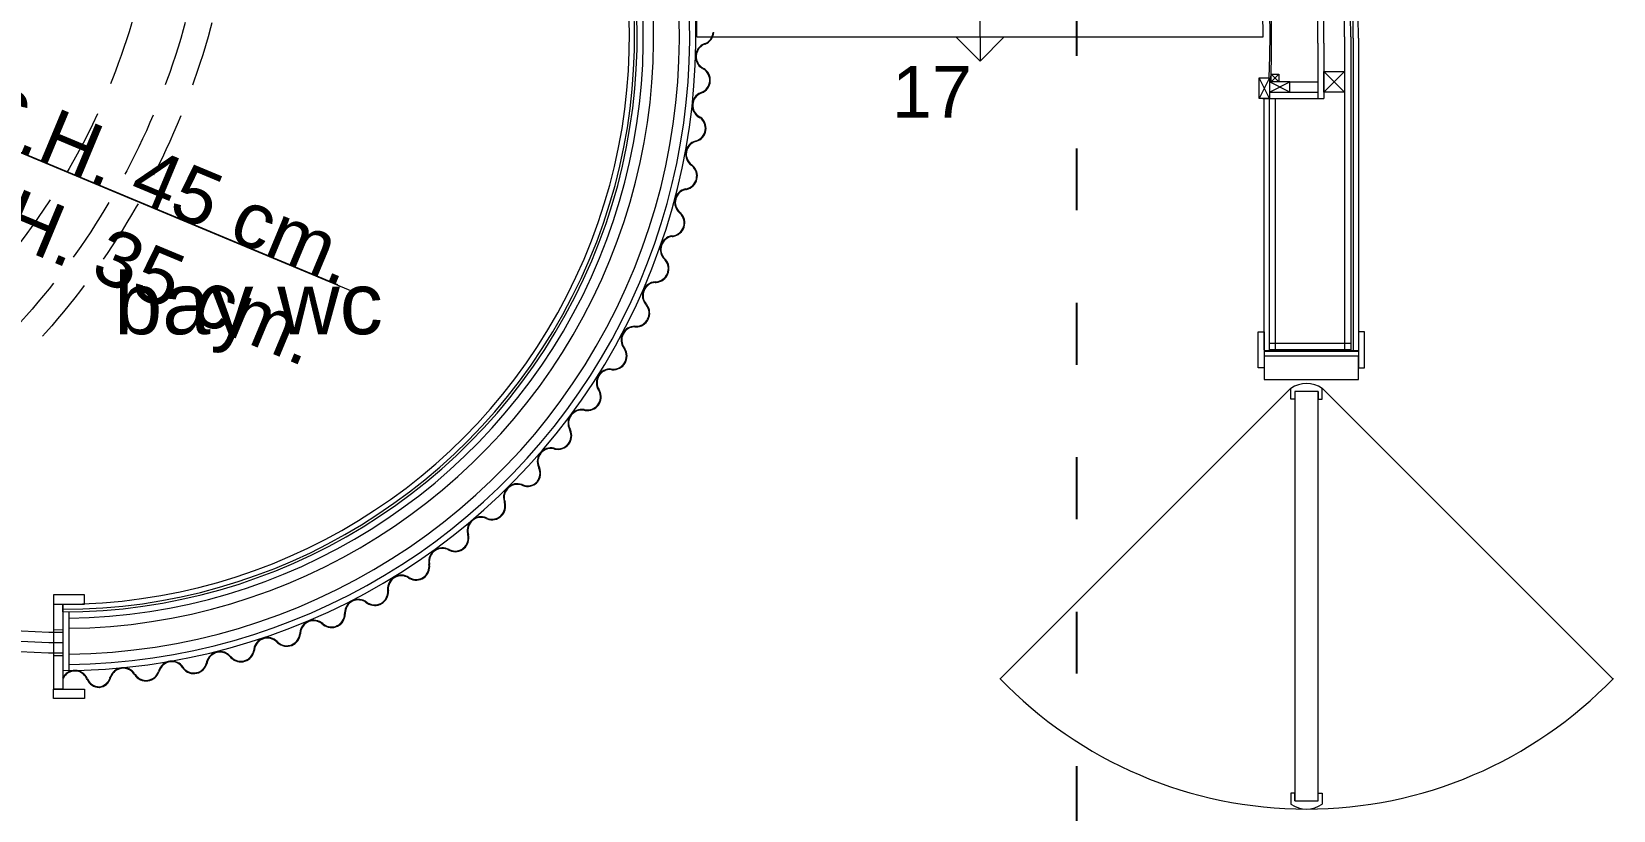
# Model space of a CAD drawing. Header units: millimetres. Extents: x 54215 to 67697, y 23496 to 56611.
# Drawn here: x 61297.8 to 61605.1, y 45024.8 to 45176.1 of the extents above; entities that cross this region are included whole.
import ezdxf

# ---------------------------------------------------------------- set-up
doc = ezdxf.new("R2010")
doc.units = ezdxf.units.MM
doc.linetypes.add('ACAD_ISO03W100', pattern=[30, 12, -18])
doc.linetypes.add('DASHED', pattern=[19.05, 12.7, -6.35])
for name, color, linetype, lineweight in [('- 0.25', 43, 'Continuous', 25), ('no3_ahsap gorunus on ince', 32, 'Continuous', 13), ('no3_cam kesit arka', 141, 'Continuous', 18), ('no3_duvar kaplama', 8, 'Continuous', 0), ('no3_duvar ytong', 101, 'Continuous', 0), ('no3_kutu profil gorunus', 8, 'Continuous', 0), ('no3_kutuprofil kesit', 74, 'Continuous', 18), ('no3_tefriş arka ince', 65, 'Continuous', 13), ('no3_yazı sıhhi tesisat', 172, 'Continuous', 0), ('t_tefris ince', 34, 'Continuous', 15), ('t_yazı', 154, 'Continuous', 25)]:
    doc.layers.add(name, color=color, linetype=linetype, lineweight=lineweight)
for name, color, linetype, lineweight, true_color in [('no3_ahsap kesit on', 7, 'Continuous', 20, 0xfca103), ('no3_alçıpan kesit', 7, 'Continuous', 20, 0xf5003d), ('no3_sıva', 7, 'Continuous', 0, 0x414b26), ('no3_tefriş ön ince', 7, 'Continuous', 18, 0x8c1aff), ('yazııııı', 7, 'Continuous', 15, 0x5b0000)]:
    doc.layers.add(name, color=color, linetype=linetype, lineweight=lineweight, true_color=true_color)
doc.styles.get("Standard").update_dxf_attribs({"font": 'arial.ttf'})

# ---------------------------------------------------------------- blocks, each defined once
blk = doc.blocks.new('asmakatplanblok')
at = {"color": 1}
blk.add_line((64077.25, 26526.42), (64058.95, 26526.42), dxfattribs=at)
at = {"layer": 'no3_ahsap gorunus on ince'}
for radius, start in [(117.68, 227.9356), (115.68, 227.9507), (119.68, 227.9209)]:
    blk.add_arc((63825.41, 26587.47), radius, start, 270.0627, dxfattribs=at)
at = {"layer": 'no3_ahsap kesit on'}
for p, q in [((63823.74, 26472.3), (63825.54, 26472.29)), ((63823.74, 26467.3), (63825.54, 26467.29)), ((63825.55, 26460.71), (63823.75, 26460.71))]:
    blk.add_line(p, q, dxfattribs=at)
for points in [[(63823.73, 26479.04), (63823.73, 26477.24), (63829.73, 26477.25), (63829.73, 26479.05)], [(63823.75, 26458.91), (63823.75, 26460.71), (63829.75, 26460.72), (63829.75, 26458.92)]]:
    blk.add_lwpolyline(points, close=True, dxfattribs=at)
for points in [[(63823.73, 26477.24), (63823.75, 26460.71)], [(63825.53, 26477.25), (63825.55, 26460.71)]]:
    blk.add_lwpolyline(points, dxfattribs=at)
at = {"layer": 'no3_alçıpan kesit'}
for p, q in [((64069.35, 26586.27), (64069.35, 26575.53)), ((64070.55, 26586.27), (64070.55, 26575.53)), ((64074.55, 26587.47), (64074.55, 26526.67)), ((64075.75, 26587.47), (64075.75, 26526.67)), ((64058.65, 26575.53), (64070.55, 26575.53)), ((64058.95, 26526.67), (64058.95, 26575.53)), ((64059.95, 26576.73), (64069.25, 26576.73)), ((64059.95, 26526.67), (64059.95, 26575.53)), ((64061.15, 26526.67), (64061.15, 26575.53)), ((64075.75, 26527.87), (64059.95, 26527.87)), ((64075.75, 26526.67), (64059.95, 26526.67))]:
    blk.add_line(p, q, dxfattribs=at)
at = {"layer": 'no3_alçıpan kesit', "lineweight": 13}
for p, q in [((63825.53, 26475.75), (63825.54, 26464.35)), ((63826.73, 26475.75), (63826.74, 26464.35))]:
    blk.add_line(p, q, dxfattribs=at)
at = {"layer": 'no3_alçıpan kesit'}
for radius, start, end in [(245.13, 359.7207, 90.7004), (243.93, 359.7193, 90.7004), (249.13, 0, 59.509), (250.33, 0, 59.3518)]:
    blk.add_arc((63825.42, 26587.47), radius, start, end, dxfattribs=at)
at = {"layer": 'no3_alçıpan kesit', "lineweight": 13}
for radius, start, end in [(123.12, 270.0627, 92.3547), (121.92, 270.6267, 92.3779), (112.92, 270.6716, 99.4396), (111.72, 270.0627, 99.078)]:
    blk.add_arc((63825.41, 26587.47), radius, start, end, dxfattribs=at)
at = {"layer": 'no3_cam kesit arka'}
for q in [(64059.97, 26578.83), (64059.97, 26578.83), (64059.97, 26578.82)]:
    blk.add_line((64060.27, 26578.82), q, dxfattribs=at)
for radius, start in [(234.65, 358.0592), (234.95, 357.8897)]:
    blk.add_arc((63825.42, 26587.47), radius, start, 30.7532, dxfattribs=at)
at = {"layer": 'no3_duvar kaplama'}
for p, q in [((63950.31, 26586.18), (63950.12, 26586.11)), ((63950.36, 26586.07), (63950.17, 26585.99)), ((63951.88, 26588.35), (63952, 26588.34)), ((64076.25, 26587.22), (64076.25, 26526.42)), ((64077.25, 26587.22), (64077.25, 26526.42)), ((63949.79, 26581.34), (63949.96, 26581.24)), ((63949.85, 26581.45), (63950.02, 26581.35)), ((63949.45, 26576.63), (63949.64, 26576.71)), ((63949.5, 26576.51), (63949.69, 26576.59)), ((63949.12, 26571.87), (63949.29, 26571.77)), ((63949.18, 26571.98), (63949.36, 26571.87)), ((63948.41, 26567.24), (63948.6, 26567.3)), ((63948.45, 26567.12), (63948.64, 26567.18)), ((63947.66, 26562.53), (63947.83, 26562.41)), ((63947.74, 26562.63), (63947.9, 26562.51)), ((63946.51, 26557.93), (63946.71, 26557.97)), ((63946.54, 26557.81), (63946.73, 26557.85)), ((63945.35, 26553.3), (63945.51, 26553.17)), ((63945.43, 26553.39), (63945.59, 26553.26)), ((63943.9, 26548.8), (63944.09, 26548.83)), ((63943.91, 26548.68), (63944.11, 26548.71)), ((63942.42, 26544.26), (63942.56, 26544.11)), ((63942.52, 26544.34), (63942.65, 26544.19)), ((63940.63, 26539.89), (63940.83, 26539.9)), ((63940.64, 26539.76), (63940.84, 26539.78)), ((63938.81, 26535.47), (63938.93, 26535.31)), ((63938.91, 26535.55), (63939.03, 26535.39)), ((63936.68, 26531.26), (63936.88, 26531.25)), ((63936.68, 26531.13), (63936.88, 26531.13)), ((63934.53, 26527), (63934.63, 26526.83)), ((63934.63, 26527.06), (63934.74, 26526.89)), ((63932.08, 26522.82), (63932.28, 26522.8)), ((63932.09, 26522.94), (63932.29, 26522.93)), ((63929.63, 26518.85), (63929.72, 26518.67)), ((63929.74, 26518.91), (63929.84, 26518.73)), ((63926.8, 26514.93), (63927, 26514.89)), ((63926.82, 26515.05), (63927.02, 26515.02)), ((63923.98, 26511.22), (63924.06, 26511.03)), ((63924.09, 26511.27), (63924.18, 26511.09)), ((63920.95, 26507.44), (63921.15, 26507.4)), ((63920.98, 26507.57), (63921.18, 26507.52)), ((63917.95, 26503.88), (63918.03, 26503.69)), ((63918.06, 26503.93), (63918.15, 26503.75)), ((63914.73, 26500.37), (63914.91, 26500.3)), ((63914.77, 26500.49), (63914.96, 26500.42)), ((63917.58, 26500.94), (63917.67, 26500.85)), ((63917.68, 26501.04), (63917.78, 26500.96)), ((63911.28, 26497.23), (63911.34, 26497.03)), ((63911.4, 26497.26), (63911.46, 26497.07)), ((63907.79, 26493.88), (63907.98, 26493.81)), ((63907.83, 26494), (63908.02, 26493.93)), ((63904.19, 26490.92), (63904.23, 26490.72)), ((63904.31, 26490.95), (63904.36, 26490.75)), ((63900.53, 26487.75), (63900.71, 26487.67)), ((63900.58, 26487.87), (63900.76, 26487.79)), ((63896.65, 26485.15), (63896.68, 26484.95)), ((63896.78, 26485.17), (63896.8, 26484.97)), ((63892.7, 26482.35), (63892.88, 26482.25)), ((63892.76, 26482.46), (63892.94, 26482.36)), ((63888.65, 26480.04), (63888.67, 26479.84)), ((63888.78, 26480.05), (63888.79, 26479.85)), ((63880.29, 26475.54), (63880.29, 26475.34)), ((63880.42, 26475.54), (63880.42, 26475.34)), ((63884.51, 26477.53), (63884.68, 26477.42)), ((63884.58, 26477.64), (63884.75, 26477.53)), ((63875.97, 26473.37), (63876.13, 26473.25)), ((63876.04, 26473.47), (63876.2, 26473.35)), ((63867.12, 26469.88), (63867.26, 26469.73)), ((63867.21, 26469.97), (63867.35, 26469.82)), ((63871.61, 26471.71), (63871.59, 26471.51)), ((63871.73, 26471.7), (63871.72, 26471.5)), ((63858.05, 26466.99), (63858.18, 26466.83)), ((63858.15, 26467.07), (63858.28, 26466.91)), ((63862.67, 26468.52), (63862.64, 26468.32)), ((63862.79, 26468.5), (63862.76, 26468.3)), ((63839.4, 26463.67), (63839.52, 26463.5)), ((63839.51, 26463.74), (63839.62, 26463.57)), ((63844.19, 26464.37), (63844.13, 26464.18)), ((63844.31, 26464.33), (63844.25, 26464.14)), ((63848.82, 26464.94), (63848.93, 26464.78)), ((63848.92, 26465.01), (63849.04, 26464.85)), ((63853.49, 26466.02), (63853.45, 26465.82)), ((63853.62, 26465.99), (63853.57, 26465.79)), ((63830.26, 26462.61), (63830.18, 26462.79)), ((63830.38, 26462.66), (63830.29, 26462.84)), ((63832.62, 26461.2), (63832.62, 26461.08)), ((63832.65, 26461.2), (63832.67, 26461.08)), ((63834.71, 26462.91), (63834.78, 26463.1)), ((63834.83, 26462.87), (63834.9, 26463.06))]:
    blk.add_line(p, q, dxfattribs=at)
at = {"layer": 'no3_duvar kaplama', "lineweight": 13}
blk.add_line((63825.53, 26475.75), (63825.53, 26477.25), dxfattribs=at)
blk.add_line((63825.53, 26475.75), (63825.53, 26477.25), dxfattribs=at)
at = {"layer": 'no3_duvar kaplama'}
for centre, radius, start, end in [((63825.01, 26587.24), 251.24, 359.9963, 59.2331), ((63825.01, 26587.24), 252.24, 359.9963, 59.1037), ((63951.13, 26583.64), 2.66, 112.2965, 239.6448), ((63949.35, 26588.53), 2.54, 292.2965, 355.9707), ((63949.35, 26588.53), 2.66, 292.2965, 355.9707), ((63951.13, 26583.64), 2.54, 112.2965, 239.6448), ((63948.68, 26579.05), 2.54, 292.2965, 59.6448), ((63948.68, 26579.05), 2.66, 292.2965, 59.6448), ((63950.47, 26574.17), 2.66, 112.2965, 239.6448), ((63950.47, 26574.17), 2.54, 112.2965, 239.6448), ((63947.85, 26569.72), 2.54, 287.3315, 54.6799), ((63947.85, 26569.72), 2.66, 287.3315, 54.6799), ((63949.2, 26564.7), 2.66, 107.3315, 234.6799), ((63949.2, 26564.7), 2.54, 107.3315, 234.6799), ((63946.16, 26560.45), 2.54, 282.3035, 49.6519), ((63946.16, 26560.45), 2.66, 282.3035, 49.6519), ((63947.08, 26555.33), 2.66, 102.3035, 229.6519), ((63947.08, 26555.33), 2.54, 102.3035, 229.6519), ((63943.73, 26551.34), 2.54, 278.3738, 45.7221), ((63943.73, 26551.34), 2.66, 278.3738, 45.7221), ((63944.28, 26546.17), 2.66, 98.3738, 225.7221), ((63944.28, 26546.17), 2.54, 98.3738, 225.7221), ((63940.65, 26542.43), 2.54, 273.9861, 41.3344), ((63940.65, 26542.43), 2.66, 273.9861, 41.3344), ((63940.81, 26537.23), 2.66, 93.9861, 221.3344), ((63940.81, 26537.23), 2.54, 93.9861, 221.3344), ((63936.9, 26533.79), 2.66, 269.5001, 36.8484), ((63936.9, 26533.79), 2.54, 269.5001, 36.8484), ((63936.66, 26528.59), 2.66, 89.5001, 216.8484), ((63936.66, 26528.59), 2.54, 89.5001, 216.8484), ((63932.5, 26525.46), 2.66, 265.3307, 32.6791), ((63932.5, 26525.46), 2.54, 265.3307, 32.6791), ((63931.87, 26520.29), 2.66, 85.3307, 212.6791), ((63931.87, 26520.29), 2.54, 85.3307, 212.6791), ((63927.47, 26517.52), 2.66, 259.8064, 27.1548), ((63927.47, 26517.52), 2.54, 259.8064, 27.1548), ((63926.35, 26512.43), 2.66, 79.8064, 207.1548), ((63926.35, 26512.43), 2.54, 79.8064, 207.1548), ((63921.75, 26509.99), 2.66, 256.9204, 24.2688), ((63921.75, 26509.99), 2.54, 256.9204, 24.2688), ((63920.38, 26504.97), 2.66, 76.9204, 204.2688), ((63920.38, 26504.97), 2.54, 76.9204, 204.2688), ((63915.72, 26502.65), 2.54, 320.5946, 24.2688), ((63915.72, 26502.65), 2.66, 320.5946, 24.2688), ((63913.83, 26497.99), 2.66, 69.4134, 196.7618), ((63913.83, 26497.99), 2.54, 69.4134, 196.7618), ((63915.85, 26502.79), 2.66, 249.4134, 313.0876), ((63915.85, 26502.79), 2.54, 249.4134, 313.0876), ((63908.91, 26496.3), 2.66, 249.4134, 16.7618), ((63908.91, 26496.3), 2.54, 249.4134, 16.7618), ((63906.77, 26491.56), 2.66, 66.5274, 193.8758), ((63906.77, 26491.56), 2.54, 66.5274, 193.8758), ((63899.29, 26485.54), 2.66, 61.0031, 188.3515), ((63899.29, 26485.54), 2.54, 61.0031, 188.3515), ((63901.77, 26490.11), 2.66, 246.5274, 13.8758), ((63901.77, 26490.11), 2.54, 246.5274, 13.8758), ((63894.17, 26484.58), 2.66, 241.0031, 8.3515), ((63894.17, 26484.58), 2.54, 241.0031, 8.3515), ((63891.31, 26480.23), 2.66, 56.8337, 184.1821), ((63891.31, 26480.23), 2.54, 56.8337, 184.1821), ((63886.14, 26479.65), 2.66, 236.8337, 4.1821), ((63886.14, 26479.65), 2.54, 236.8337, 4.1821), ((63882.95, 26475.53), 2.66, 52.3478, 179.6961), ((63882.95, 26475.53), 2.54, 52.3478, 179.6961), ((63874.26, 26471.49), 2.66, 47.9601, 175.3084), ((63874.26, 26471.49), 2.54, 47.9601, 175.3084), ((63877.75, 26475.36), 2.66, 232.3478, 359.6961), ((63877.75, 26475.36), 2.54, 232.3478, 359.6961), ((63865.3, 26468.12), 2.66, 44.0303, 171.3786), ((63865.3, 26468.12), 2.54, 44.0303, 171.3786), ((63869.06, 26471.72), 2.66, 227.9601, 355.3084), ((63869.06, 26471.72), 2.54, 227.9601, 355.3084), ((63846.72, 26463.52), 2.66, 34.0373, 161.3857), ((63856.08, 26465.39), 2.66, 39.0023, 166.3507), ((63856.08, 26465.39), 2.54, 39.0023, 166.3507), ((63860.13, 26468.7), 2.66, 224.0303, 351.3786), ((63860.13, 26468.7), 2.54, 224.0303, 351.3786), ((63827.88, 26461.71), 2.66, 25.1653, 152.5136), ((63827.88, 26461.71), 2.54, 25.1653, 152.5136), ((63837.3, 26462.25), 2.66, 34.0373, 161.3857), ((63837.3, 26462.25), 2.54, 34.0373, 161.3857), ((63841.72, 26464.99), 2.66, 214.0373, 341.3857), ((63841.72, 26464.99), 2.54, 214.0373, 341.3857), ((63846.72, 26463.52), 2.54, 34.0373, 161.3857), ((63850.98, 26466.42), 2.66, 219.0023, 346.3507), ((63850.98, 26466.42), 2.54, 219.0023, 346.3507), ((63832.67, 26463.74), 2.66, 205.1653, 268.8394), ((63832.67, 26463.74), 2.54, 205.1653, 268.8394), ((63832.31, 26463.72), 2.54, 277.7115, 341.3857), ((63832.31, 26463.72), 2.66, 277.7115, 341.3857)]:
    blk.add_arc(centre, radius, start, end, dxfattribs=at)
at = {"layer": 'no3_duvar kaplama', "lineweight": 13}
for radius, end in [(111.22, 98.9253), (110.22, 98.6166)]:
    blk.add_arc((63825.41, 26587.47), radius, 270.0627, end, dxfattribs=at)
at = {"layer": 'no3_duvar ytong', "lineweight": 13}
blk.add_lwpolyline([(64015.05, 26587.47), (64058.75, 26587.47)], dxfattribs=at)
at = {"layer": 'no3_kutu profil gorunus'}
for p, q in [((64063.95, 26578.73), (64069.25, 26578.73)), ((64063.95, 26576.73), (64069.25, 26576.73))]:
    blk.add_line(p, q, dxfattribs=at)
at = {"layer": 'no3_kutu profil gorunus', "lineweight": 13}
for radius, start, end in [(119.92, 270.6361, 100.5954), (114.92, 270.661, 100.0283)]:
    blk.add_arc((63825.41, 26587.47), radius, start, end, dxfattribs=at)
at = {"layer": 'no3_kutuprofil kesit'}
for p, q in [((64060.28, 26578.73), (64061.78, 26580.23)), ((64060.28, 26580.23), (64061.78, 26578.73)), ((64074.55, 26576.73), (64070.55, 26580.73)), ((64074.55, 26580.73), (64070.55, 26576.73)), ((64059.95, 26575.53), (64057.95, 26579.53)), ((64059.95, 26579.53), (64057.95, 26575.53)), ((64063.95, 26576.73), (64059.95, 26578.73)), ((64059.95, 26576.73), (64063.95, 26578.73))]:
    blk.add_line(p, q, dxfattribs=at)
for points in [[(64060.28, 26578.73), (64060.28, 26580.23), (64061.78, 26580.23), (64061.78, 26578.73)], [(64070.55, 26580.73), (64074.55, 26580.73), (64074.55, 26576.73), (64070.55, 26576.73)], [(64057.95, 26579.53), (64059.95, 26579.53), (64059.95, 26575.53), (64057.95, 26575.53)], [(64059.95, 26578.73), (64059.95, 26576.73), (64063.95, 26576.73), (64063.95, 26578.73)]]:
    blk.add_lwpolyline(points, close=True, dxfattribs=at)
at = {"layer": 'no3_sıva'}
for p, q in [((64064.12, 26519.19), (64007.66, 26462.73)), ((64070.22, 26519.19), (64126.68, 26462.73))]:
    blk.add_line(p, q, dxfattribs=at)
blk.add_arc((64067.17, 26520.12), 82.67, 223.8628, 316.1372, dxfattribs=at)
at = {"layer": 'no3_tefriş arka ince', "linetype": 'DASHED'}
for radius in [147.57, 142.57, 132.57]:
    blk.add_circle((63711.8, 26627.9), radius, dxfattribs=at)
at = {"layer": 'no3_tefriş ön ince'}
blk.add_line((63948.75, 26587.47), (64058.75, 26587.47), dxfattribs=at)
at = {"layer": 'no3_tefriş ön ince', "linetype": 'DASHED'}
for p, q in [((64003.75, 26582.78), (63999.05, 26587.47)), ((64003.75, 26587.47), (64003.75, 26582.78)), ((64003.75, 26582.78), (64008.45, 26587.47))]:
    blk.add_line(p, q, dxfattribs=at)
at = {"layer": 'no3_tefriş ön ince'}
for centre, radius, start, end in [((63825.42, 26587.47), 233.33, 0, 73.6971), ((63825.41, 26587.47), 123.34, 0.0029, 90.6936)]:
    blk.add_arc(centre, radius, start, end, dxfattribs=at)
at = {"layer": 'no3_tefriş ön ince', "linetype": 'DASHED'}
blk.add_arc((63825.42, 26587.47), 178.33, 0, 90.7008, dxfattribs=at)
at = {"layer": 't_tefris ince'}
for p, q in [((64077.25, 26526.42), (64058.95, 26526.42)), ((64077.25, 26526.42), (64058.95, 26526.42)), ((64077.25, 26521.72), (64077.25, 26521.92))]:
    blk.add_line(p, q, dxfattribs=at)
for points in [[(64058.95, 26523.17), (64057.75, 26523.17), (64057.75, 26530.17), (64058.95, 26530.17)], [(64077.25, 26523.17), (64078.45, 26523.17), (64078.45, 26530.17), (64077.25, 26530.17)]]:
    blk.add_lwpolyline(points, close=True, dxfattribs=at)
for points in [[(64058.95, 26525.42), (64058.95, 26520.92), (64077.25, 26520.92), (64077.25, 26521.92), (64077.25, 26521.92), (64077.25, 26525.42), (64058.95, 26525.42)], [(64064.92, 26518.55), (64064.92, 26517.05), (64064.12, 26517.05), (64064.12, 26519.19)], [(64064.92, 26439.81), (64064.92, 26439.01), (64067.92, 26439.01), (64067.92, 26439.01), (64069.42, 26439.01), (64069.42, 26518.55), (64069.42, 26518.55)], [(64069.42, 26518.55), (64069.42, 26518.55), (64069.42, 26518.55), (64064.92, 26518.55), (64064.92, 26439.01)], [(64069.42, 26518.55), (64069.42, 26517.05), (64070.22, 26517.05), (64070.22, 26519.19)], [(64064.92, 26439.01), (64064.92, 26440.51), (64064.12, 26440.51), (64064.12, 26438.38)], [(64069.42, 26439.01), (64069.42, 26440.51), (64070.22, 26440.51), (64070.22, 26438.38)]]:
    blk.add_lwpolyline(points, dxfattribs=at)
for centre, start, end in [((64067.17, 26514.63), 56.2159, 123.7841), ((64067.17, 26442.93), 236.2159, 303.7841)]:
    blk.add_arc(centre, 5.48, start, end, dxfattribs=at)
at = {"layer": 't_yazı', "insert": (63986.62, 26571.79), "char_height": 10, "width": 307.9126, "attachment_point": 7}
blk.add_mtext('17', dxfattribs=at)

msp = doc.modelspace()

# ---------------------------------------------------------------- linework, layer by layer
at = {"layer": '- 0.25', "linetype": 'ACAD_ISO03W100'}
msp.add_line((61500.836, 45423.357), (61500.836, 44638.857), dxfattribs=at)
at = {"layer": 'no3_yazı sıhhi tesisat'}
msp.add_line((61360.133, 45125.587), (61247.869, 45172.51), dxfattribs=at)
at = {"layer": 'no3_yazı sıhhi tesisat', "extrusion": (-4.022e-05, 1.81268e-05, 1)}
msp.add_line((61357.287, 45126.85, 0.005), (61251.351, 45171.055), dxfattribs=at)

# ---------------------------------------------------------------- block references
msp.add_blockref('asmakatplanblok', (-2521.664, 18587.575))

# ---------------------------------------------------------------- texts
at = {"layer": 't_yazı', "insert": (61313.886, 45113.656), "char_height": 12, "width": 369.49515, "attachment_point": 7}
msp.add_mtext('bay wc', dxfattribs=at)
at = {"layer": 'yazııııı', "color": 5, "extrusion": (-4.022e-05, 1.81268e-05, 1)}
for s, p in [('T.S.H. 45 cm.', (61272.846, 45162.086, -1.645)), ('P.S.H. 35 cm.', (61264.679, 45146.828, -1.645))]:
    msp.add_text(s, height=10.82786, rotation=337.3501, dxfattribs=at).set_placement(p)

doc.saveas('drawing.dxf')
